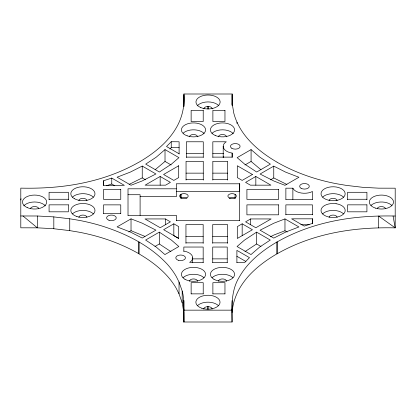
<?xml version="1.0" encoding="UTF-8"?>
<svg xmlns="http://www.w3.org/2000/svg" width="416" height="416" viewBox="0 0 416 416"><rect width="100%" height="100%" fill="white"/><g stroke="black" fill="none" stroke-linecap="round" stroke-linejoin="round"><path stroke-width="0.62" d="M207.901 309.109L207.901 306.644M395.2 216.029C375.596 215.613 355.909 216.726 336.638 220.459A146.64 84.661 0 0 0 314.792 225.831C301.683 229.835 288.974 235.175 277.072 241.987L277.025 241.961C266.791 247.941 257.083 254.982 249.038 263.739A146.64 84.661 0 0 0 239.736 276.349C230.937 289.973 231.754 306.514 232.06 322L183.841 322L183.799 300.596L183.04 294.705L182.322 291.403L179.031 282.032L176.166 276.349A146.64 84.661 0 0 0 166.863 263.739C149.235 245.055 125.46 233.34 101.208 225.774A146.64 84.661 0 0 0 79.362 220.402L69.742 218.785L53.29 216.85L37.367 215.998L20.8 215.972M183.929 106.579L183.94 94L232.159 94L232.159 105.217L232.159 94M183.966 95.238C184.699 106.569 182.01 118.019 176.264 127.816A146.64 84.661 0 0 1 166.962 140.426C158.917 149.178 149.209 156.224 138.975 162.204L138.928 162.172C127.026 168.984 114.317 174.325 101.208 178.329A146.64 84.661 0 0 1 79.362 183.7C60.091 187.439 40.404 188.552 20.8 188.131L20.8 227.812L37.367 227.833L53.29 228.686L69.742 230.62L79.362 232.242A146.64 84.661 0 0 1 101.208 237.614C114.317 241.618 127.026 246.958 138.928 253.77L138.928 241.93L138.876 253.796C149.11 259.776 158.818 266.822 166.863 275.574A146.64 84.661 0 0 1 176.166 288.184L179.031 293.868L182.322 303.238L183.799 312.432L183.841 322L183.799 300.596L183.841 322M232.17 105.274L232.133 95.238M183.867 308.927L183.841 310.159L232.06 310.159L232.034 308.927M232.102 312.432C232.726 303.893 235.482 295.594 239.736 288.184A146.64 84.661 0 0 1 249.038 275.574C257.083 266.822 266.791 259.776 277.025 253.796L277.025 241.961M20.8 199.971L21.024 198.723M179.104 154.019L179.104 141.778L171.241 141.726L166.525 146.515L179.104 153.79M169.931 148.985L171.241 147.644L171.241 141.726M165.017 149.594L156.198 157.212L145.709 164.117L159.406 172.026L171.569 164.018L178.948 157.643L165.017 149.594L165.017 161.429L155.152 169.738M256.594 232.138L244.431 240.146L237.052 246.522L250.983 254.571L259.802 246.953L270.291 240.048L256.594 232.138L256.594 243.974L244.962 251.633M160.165 176.467L145.09 185.167L165.589 185.167L170.414 182.385L160.165 176.467L160.165 185.188M131.03 218.858L117.083 226.897L130.281 231.988L142.241 238.046L155.938 230.136L142.069 223.116L131.03 218.858L131.03 230.693L128.799 231.977M251.082 149.594L237.151 157.643L244.53 164.018L256.693 172.026L270.39 164.117L259.901 157.212L251.082 149.594L251.082 161.429L260.946 169.738M244.956 164.97L251.082 161.429M176.337 220.334L239.663 220.392M239.663 191.719L239.71 183.799L239.663 220.719M159.307 232.138L145.61 240.048L156.099 246.953L164.918 254.571L178.849 246.522L171.47 240.146L159.307 232.138L159.307 243.974L170.94 251.633M173.831 223.808L173.831 235.648L178.703 238.462L178.703 226.626L173.831 223.808L163.628 229.7L178.703 238.404M255.835 176.467L245.586 182.385L250.411 185.167L270.91 185.167L255.835 176.467L255.835 185.188M273.759 166.119L260.062 174.028L273.931 181.048L284.97 185.307L298.917 177.263L285.719 172.177L273.759 166.119L273.759 177.954L270.473 179.852M235.102 194.355L235.102 198.302M154.924 246.506L159.307 243.974M242.169 223.808L237.297 226.626L237.297 238.462L252.418 229.731L242.169 223.808L242.169 235.648M250.609 218.941L245.586 221.837L255.835 227.755L271.107 218.941L250.609 218.941L250.609 224.546M277.025 253.796L277.072 253.828C288.974 247.016 301.683 241.675 314.792 237.671A146.64 84.661 0 0 1 336.638 232.3C355.909 228.566 375.596 227.448 395.2 227.869L395.2 188.188L378.633 188.167L362.71 187.314L346.398 185.401L336.638 183.758A146.64 84.661 0 0 1 314.792 178.386C301.683 174.382 288.974 169.042 277.072 162.23L277.124 162.204C258.045 151.18 239.606 135.242 233.787 113.131L232.201 103.568M142.241 166.062L130.281 172.12L117.083 177.206L131.03 185.25L142.069 180.991L155.938 173.971L142.241 166.062L142.241 177.897L145.527 179.795M142.241 177.897L129.08 184.418M270.462 236.766L273.931 235.009L284.97 230.75L287.201 232.034M284.97 218.915L273.931 223.174L260.062 230.194L273.759 238.103L285.719 232.045L298.917 226.954L284.97 218.915L284.97 230.75M103.459 180.799L103.553 185.344L124.353 185.344L111.758 178.079L103.459 180.799L103.459 185.536M114.795 185.749L111.758 183.997L106.444 185.749M186.352 153.618L203.268 153.618M212.831 153.618L223.709 153.618M186.352 157.123L203.268 157.123M212.831 157.123L232.159 157.123L232.159 153.088A12.08 6.973 0 0 1 224.822 142.865L226.268 141.778L212.831 141.778L212.831 157.451M186.051 173.144L203.268 173.144M212.831 173.144L227.63 173.144M186.051 179.618L203.268 179.618M212.831 179.618L227.63 179.618M239.71 183.799L176.337 183.773L176.337 196.69L140.098 196.69M312.447 199.586L312.447 191.485L310.518 192.338A12.08 6.973 0 0 1 294.018 189.79L292.869 188.188L285.87 188.188L285.87 199.404M176.337 188.802L128.014 188.802L128.014 215.405M239.71 191.693L176.337 191.667M128.014 194.719L140.098 194.719L140.098 215.441M49.078 199.264L68.406 199.264M347.594 199.264L366.922 199.264M285.87 199.347L312.447 199.347M103.553 213.413L120.765 213.413M285.87 214.635L312.447 214.635M128.014 215.306L176.337 215.306L176.337 220.766M312.447 218.821L291.647 218.821L304.242 226.086L312.541 223.361L312.447 218.821L312.447 223.553M165.391 218.941L144.992 218.941L160.212 227.729L170.414 221.837L165.391 218.941L165.391 224.546M300.747 224.739L309.197 224.739M185.952 236.382L203.169 236.382M212.732 236.382L227.531 236.382M185.952 242.856L203.169 242.856M212.732 242.856L227.531 242.856M192.213 258.877L203.169 258.877M212.732 258.877L227.23 258.877M203.169 262.382L189.634 262.382L191.079 261.3A12.08 6.973 0 0 0 186.654 251.774L183.841 251.098M212.732 262.382L227.23 262.382M191.136 293.862L203.216 293.862M212.883 293.862L224.962 293.862M171.241 147.644L179.104 147.696M236.896 262.382L244.759 262.439L249.475 257.644L236.896 250.375L236.896 262.616M203.866 108.893A4.233 2.444 0 0 1 208 106.449L209.092 106.538A4.228 2.439 0 0 1 212.228 108.893M286.92 184.475L273.759 177.954M131.03 230.693L144.96 236.413M180.898 194.298L180.95 194.324A4.228 2.439 0 0 1 186.93 194.324A4.228 2.439 0 0 1 186.93 197.777L186.878 197.751A4.228 2.439 0 0 1 180.898 197.751A4.228 2.439 0 0 1 180.898 194.298L180.898 198.245M256.594 243.974L260.978 246.506M165.017 161.429L171.142 164.97M236.896 256.292L245.882 261.487M22.937 215.956L37.367 227.833L37.367 215.998M393.063 216.013L395.2 227.869L378.633 216.055L378.633 227.89M208.099 106.46L208.099 108.924M366.922 199.763L366.922 192.291L347.594 192.291L347.594 199.763M312.447 214.838L312.447 204.87L285.87 204.87L285.87 214.838M292.869 188.188L292.869 199.404M277.072 241.987L277.072 253.828M237.006 122.21L237.006 123.458M232.159 153.088L232.159 157.451M232.102 300.596L232.06 322M227.63 180.092L227.63 161.309L212.831 161.309L212.831 180.092M227.531 243.329L227.531 224.546L212.732 224.546L212.732 243.329M227.23 262.714L227.23 247.042L212.732 247.042L212.732 262.714M224.962 293.914L224.962 282.703L212.883 282.703L212.883 293.914M223.205 146.354L223.205 157.565M208 106.454L208 108.919M208 309.104L208 306.639L206.908 306.722A4.228 2.439 0 0 0 203.772 309.078M203.268 157.451L203.268 141.778L186.352 141.778L186.352 157.451M203.268 180.092L203.268 161.309L186.051 161.309L186.051 180.092M203.216 293.914L203.216 282.703L191.136 282.703L191.136 293.914M203.169 243.329L203.169 224.546L185.952 224.546L185.952 243.329M203.169 262.714L203.169 247.042L183.841 247.042L183.841 251.399M192.696 257.811L192.696 262.798M183.94 94L183.898 106.059M182.182 291.127L182.182 302.962M180.95 194.324L180.95 198.271A4.228 2.439 0 0 1 186.93 198.271M179.031 282.032L179.031 293.868M120.765 213.595L120.765 204.87L103.553 204.87L103.553 213.595M111.758 178.079L111.758 183.997M69.742 218.785L69.742 230.62M68.406 199.763L68.406 192.291L49.078 192.291L49.078 199.763M53.82 216.902L53.82 228.738M229.169 198.271A4.228 2.439 0 0 1 235.149 198.271M223.252 157.581A12.08 6.973 0 0 1 223.616 156.385M329.108 200.647A3.988 2.304 0 0 1 333.096 198.344A3.988 2.304 0 0 1 337.08 200.647M329.108 217.386A3.988 2.304 0 0 1 333.096 215.082A3.988 2.304 0 0 1 337.08 217.386M218.509 136.791A3.988 2.304 0 0 1 222.498 134.493A3.988 2.304 0 0 1 226.481 136.791M189.519 136.791A3.988 2.304 0 0 1 193.502 134.493A3.988 2.304 0 0 1 197.491 136.791M78.92 217.386A3.988 2.304 0 0 1 82.904 215.082A3.988 2.304 0 0 1 86.892 217.386M189.519 281.237A3.988 2.304 0 0 1 193.502 278.938A3.988 2.304 0 0 1 197.491 281.237M218.509 281.237A3.988 2.304 0 0 1 222.498 278.938A3.988 2.304 0 0 1 226.481 281.237M78.92 200.647A3.988 2.304 0 0 1 82.904 198.344A3.988 2.304 0 0 1 86.892 200.647M30.545 208.354A4.233 2.444 0 0 1 34.632 206.544A4.233 2.444 0 0 1 38.719 208.354M377.281 208.411A4.233 2.444 0 0 1 381.368 206.601A4.233 2.444 0 0 1 385.455 208.411M208 306.639A4.233 2.444 0 0 1 212.134 309.078M211.999 133.344A12.08 6.973 0 0 1 222.82 129.818A12.08 6.973 0 0 1 233.298 133.671M183.222 133.13A12.08 6.973 0 0 1 204.136 133.484M197.163 105.872A12.08 6.973 0 0 1 207.932 101.92A12.08 6.973 0 0 1 218.832 105.747M72.441 197.158A12.08 6.973 0 0 1 93.366 197.158M72.441 213.897A12.08 6.973 0 0 1 93.366 213.897M23.743 205.878A12.08 6.973 0 0 1 34.575 201.984A12.08 6.973 0 0 1 45.417 205.873M212.035 277.753A12.08 6.973 0 0 1 232.96 277.753M183.04 277.753A12.08 6.973 0 0 1 203.965 277.753M197.491 305.651A12.08 6.973 0 0 1 218.41 305.651M370.958 205.473A12.08 6.973 0 0 1 391.877 205.473M322.681 197.106A12.08 6.973 0 0 1 343.606 197.21M322.561 213.97A12.08 6.973 0 0 1 343.486 213.829M178.703 165.76L163.582 174.491L173.831 180.409L178.703 177.596L178.703 165.76M252.418 174.491L242.169 180.409L237.297 177.596L237.297 165.76L252.418 174.491M336.123 200.491L332.992 200.715A12.08 6.973 0 0 1 321.053 194.293A12.08 6.973 0 0 1 331.094 186.862A12.08 6.973 0 0 1 344.791 191.989L345.176 193.799A12.08 6.973 0 0 1 336.123 200.491M203.216 110.36L191.136 110.36L191.136 121.571L203.216 121.519L203.216 110.36M224.962 110.36L212.883 110.36L212.883 121.571L224.962 121.519L224.962 110.36M120.765 189.41L103.553 189.41L103.553 199.378L120.765 199.347L120.765 189.41M278.621 189.41L246.912 189.41L246.912 199.378L278.621 199.347L278.621 189.41M68.406 204.844L49.078 204.844L49.078 211.817L68.406 211.817L68.406 204.844M278.621 204.87L246.912 204.87L246.912 214.838L278.621 214.812L278.621 204.87M366.922 204.844L347.594 204.844L347.594 211.817L366.922 211.817L366.922 204.844M336.086 203.72L332.956 203.507A12.08 6.973 0 0 0 322.208 213.502A12.08 6.973 0 0 0 342.441 214.9A12.08 6.973 0 0 0 336.086 203.72M229.996 198.193A4.228 2.439 0 0 0 236.34 196.082A4.228 2.439 0 0 0 229.996 193.965A4.228 2.439 0 0 0 229.996 198.193M301.059 188.271A4.831 2.792 0 0 0 309.145 187.023A4.831 2.792 0 0 0 303.228 183.607A4.831 2.792 0 0 0 301.059 188.271M231.868 148.325A4.831 2.792 0 0 0 239.954 147.072A4.831 2.792 0 0 0 234.036 143.655A4.831 2.792 0 0 0 231.868 148.325M109.008 220.277A4.831 2.792 0 0 0 116.256 217.864A4.831 2.792 0 0 0 109.008 215.446A4.831 2.792 0 0 0 109.008 220.277M178.199 260.229A4.831 2.792 0 0 0 185.448 257.811A4.831 2.792 0 0 0 178.199 255.398A4.831 2.792 0 0 0 178.199 260.229M200.788 107.562A12.08 6.973 0 0 0 220.043 102.83A12.08 6.973 0 0 0 203.32 95.571A12.08 6.973 0 0 0 200.788 107.562M215.202 135.444A12.08 6.973 0 0 0 234.484 130.754A12.08 6.973 0 0 0 217.807 123.458A12.08 6.973 0 0 0 215.202 135.444M187.158 135.824A12.08 6.973 0 0 0 205.577 130.088A12.08 6.973 0 0 0 187.772 123.75A12.08 6.973 0 0 0 187.158 135.824M27.232 207.589A12.08 6.973 0 0 0 46.561 202.961A12.08 6.973 0 0 0 29.952 195.608A12.08 6.973 0 0 0 27.232 207.589M74.365 198.671A12.08 6.973 0 0 0 94.572 195.546A12.08 6.973 0 0 0 79.778 187.002A12.08 6.973 0 0 0 74.365 198.671M76.866 216.518A12.08 6.973 0 0 0 94.988 210.48A12.08 6.973 0 0 0 76.866 204.438A12.08 6.973 0 0 0 76.866 216.518M213.954 279.266A12.08 6.973 0 0 0 234.166 276.141A12.08 6.973 0 0 0 219.372 267.597A12.08 6.973 0 0 0 213.954 279.266M184.959 279.266A12.08 6.973 0 0 0 205.171 276.141A12.08 6.973 0 0 0 190.377 267.597A12.08 6.973 0 0 0 184.959 279.266M201.911 308.272A12.08 6.973 0 0 0 220.033 302.229A12.08 6.973 0 0 0 201.911 296.192A12.08 6.973 0 0 0 201.911 308.272M375.378 208.094A12.08 6.973 0 0 0 393.5 202.051A12.08 6.973 0 0 0 375.378 196.014A12.08 6.973 0 0 0 375.378 208.094"/></g></svg>
